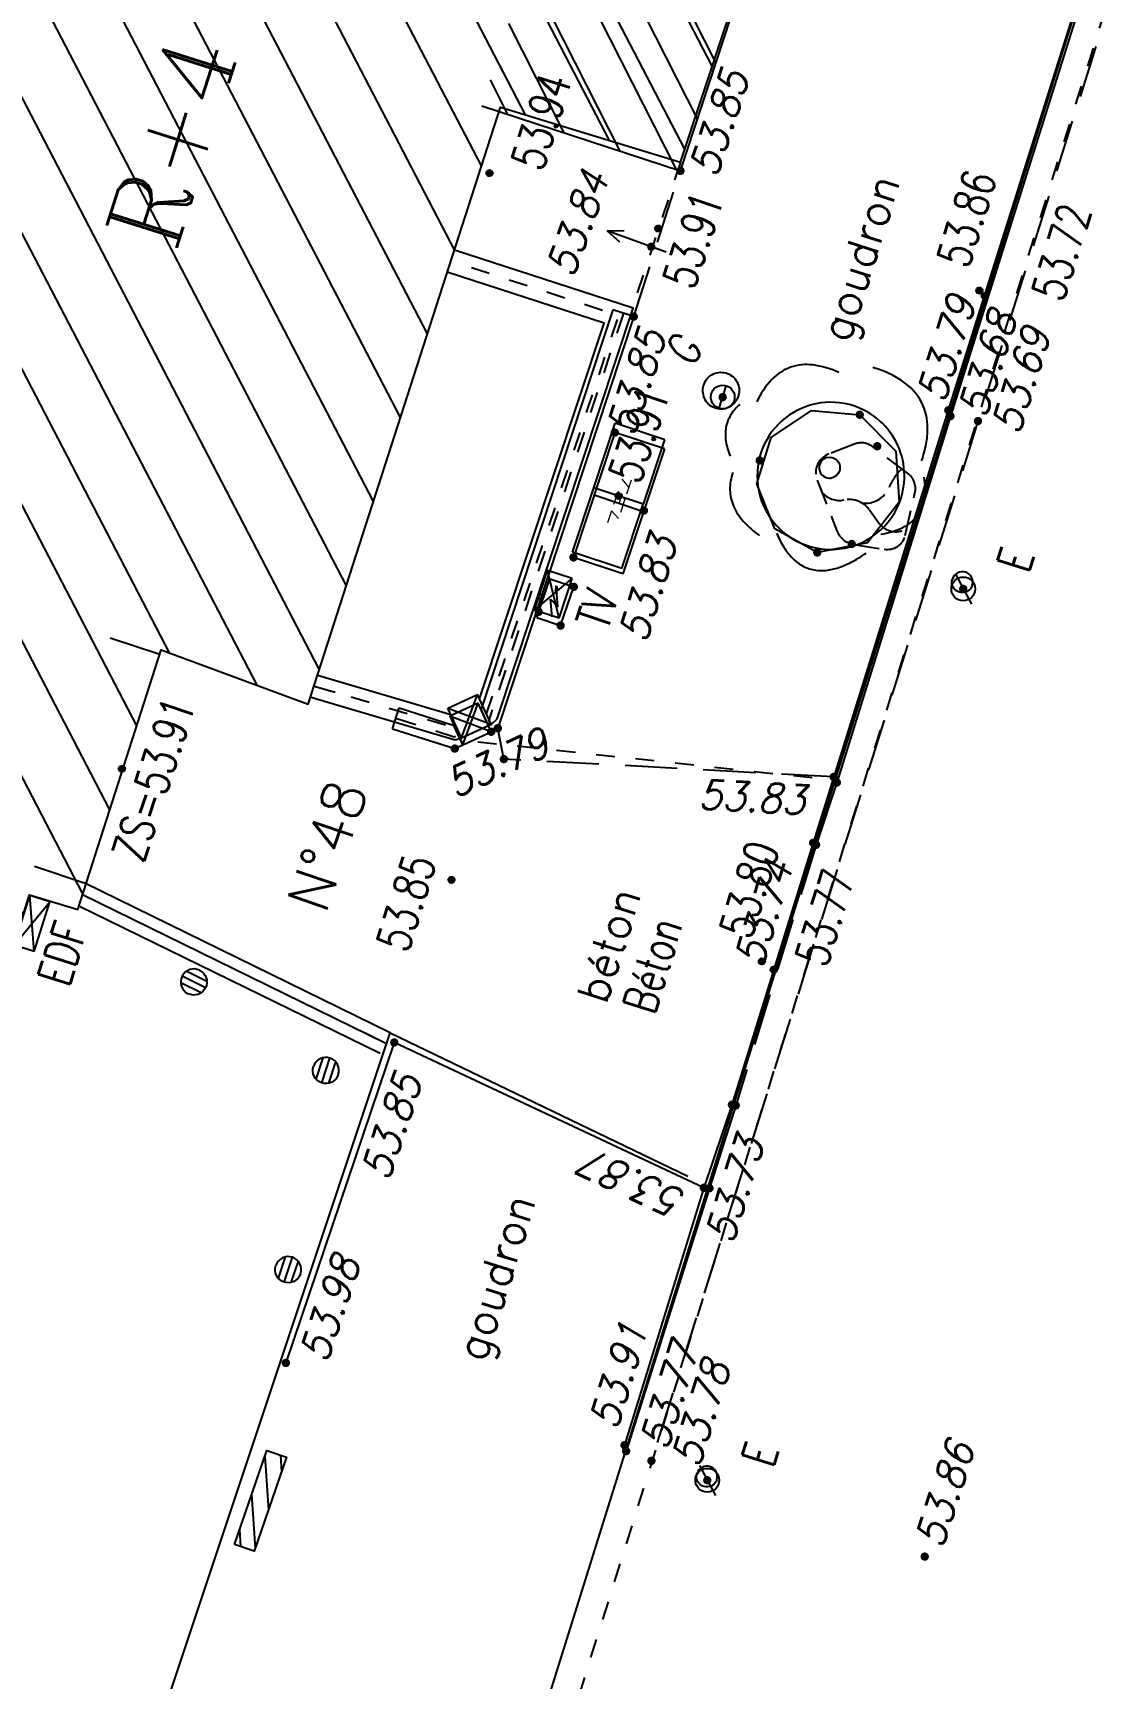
# Model space of a CAD drawing. Extents: x 661843 to 662062, y 6866352 to 6866909.
# Drawn here: x 661985.29 to 661995.61, y 6866789.71 to 6866805.46 of the extents above; entities that cross this region are included whole.
import ezdxf
from ezdxf.enums import TextEntityAlignment as Align

# ---------------------------------------------------------------- set-up
doc = ezdxf.new("R2010")
doc.units = 0
for name, pattern in [('CACHE', [0.375, 0.25, -0.125]), ('CONTINU', [0]), ('DISCONTINU', [0.75, 0.5, -0.25]), ('GRILLE', [0.4, 0.2, -0.2]), ('JSI_TCO', [1, 0.5, 0.5]), ('JSI_TIC', [0.2, 0.08, 0.01, -0.1, 0.01])]:
    doc.linetypes.add(name, pattern=pattern)
doc.layers.get('0').update_dxf_attribs({"linetype": 'CONTINUOUS'})
for name, color, linetype in [('ALTI', 140, 'CONTINUOUS'), ('BATI', 6, 'CONTINUOUS'), ('BORDURE', 7, 'CONTINU'), ('GEO_AEP_S', 4, 'CONTINUOUS'), ('GEO_ALTI-PIC', 7, 'CONTINUOUS'), ('GEO_ALTI-PIC_SEUILS', 1, 'CONTINUOUS'), ('GEO_ALTICOT', 7, 'CONTINUOUS'), ('GEO_BATI_DUR', 44, 'CONTINUOUS'), ('GEO_BATI_HACHURE', 44, 'CONTINUOUS'), ('GEO_BATI_NUMERO', 7, 'CONTINUOUS'), ('GEO_BATI_S', 44, 'CONTINUOUS'), ('GEO_BORDURE', 7, 'CONTINUOUS'), ('GEO_CHANGE_REVET', 252, 'DISCONTINU'), ('GEO_CHANGE_REVET_TEXTE', 252, 'CONTINUOUS'), ('GEO_EDF_S', 1, 'CONTINUOUS'), ('GEO_ENTREE', 7, 'DISCONTINU'), ('GEO_GDF_S', 30, 'CONTINUOUS'), ('GEO_MUR', 1, 'CONTINUOUS'), ('GEO_MUR_S', 7, 'CONTINUOUS'), ('GEO_ROCHER', 252, 'CACHE'), ('GEO_TEL_S', 6, 'CONTINUOUS'), ('GEO_TROTTOIR_BAS', 7, 'CONTINUOUS'), ('GEO_TROTTOIR_BATEAU', 7, 'DISCONTINU'), ('GEO_TROTTOIR_HAUT', 252, 'CONTINUOUS'), ('HACHURE', 7, 'CONTINUOUS'), ('LIMITE', 7, 'CONTINUOUS'), ('MOB', 6, 'CONTINUOUS'), ('OBJDIVERS', 104, 'CONTINUOUS'), ('OBJEAU', 4, 'CONTINUOUS'), ('OBJEDF', 240, 'CONTINUOUS'), ('OBJGAZ', 30, 'CONTINUOUS'), ('TEXTE', 7, 'CONTINUOUS'), ('VEGETATION', 3, 'CONTINUOUS'), ('VOIRIE', 7, 'CONTINUOUS')]:
    doc.layers.add(name, color=color, linetype=linetype)
doc.styles.add('7-2', font='romanc.shx', dxfattribs={"height": 0.7})
doc.styles.add('ROMANS', font='romans.shx', dxfattribs={"width": 0.95, "oblique": 13.5, "height": 5})
doc.styles.get("Standard").update_dxf_attribs({"font": 'romans.shx'})
doc.linetypes.add('JSI_MUG', pattern='A,0.0001,[130,jsi_form.shx,S=0.5,R=0,X=-0.125,Y=0],-0.75', length=0.7501)
doc.linetypes.add('JSI_MUR', pattern='A,1e-06,-0.5,[130,jsi_form.shx,S=0.7,R=315,X=0.05,Y=0],-0.5', length=1.000001)

# ---------------------------------------------------------------- blocks, each defined once
blk = doc.blocks.new('PTTOPO')
at = {"color": 0, "const_width": 0.04}
blk.add_lwpolyline([(0, 0.02, 1), (0, -0.02, 1)], format="xyb", close=True, dxfattribs=at)
at = {"color": 0}
blk.add_point((0, 0), dxfattribs=at)
at = {"layer": 'GEO_ALTICOT', "style": 'ROMANS', "oblique": 13.5, "width": 0.95}
blk.add_attdef('ALT', text='', height=0.28, dxfattribs=at).set_placement((0.1, -0.1), align=Align.TOP_LEFT)
blk = doc.blocks.new('P091', base_point=(30.25, 66))
blk.add_line((30.326, 66.076), (30.172, 65.922))
blk.add_circle((30.25, 66), 0.076)
blk = doc.blocks.new('P337')
for p, q in [((0, 1), (1, 1)), ((0, 1), (0, 0)), ((1, 1), (1, 0)), ((0.133, 0.423), (0.532, 0.713)), ((0.532, 0.713), (0.41, 0.338)), ((0.41, 0.338), (0.885, 0.683)), ((0.885, 0.683), (0.743, 0.637)), ((0.885, 0.683), (0.797, 0.562)), ((0, 0), (1, 0))]:
    blk.add_line(p, q)
at = {"flags": 128}
for points in [[(0.45, 1), (0.45, 1.28)], [(0.55, 1), (0.55, 1.28)]]:
    blk.add_lwpolyline(points, dxfattribs=at)
blk = doc.blocks.new('P385')
for p, q in [((0, 1), (1, 1)), ((0, 1), (0, 0)), ((0.5, 0), (0.5, 1)), ((1, 1), (1, 0)), ((0, 0), (1, 0))]:
    blk.add_line(p, q)
at = {"style": 'ROMANS', "oblique": 13.5, "width": 0.95}
blk.add_text('TEL', height=0.2, dxfattribs=at).set_placement((0.254, 0.413))
blk = doc.blocks.new('P800')
blk.add_line((-0.148, 0), (0.148, 0))
blk.add_circle((0.002, 0), 0.152)
blk = doc.blocks.new('P210')
at = {"layer": 'GEO_ROCHER', "linetype": 'CACHE'}
for p, q in [((0.525, 0.474), (0.088, 0.169)), ((0.968, 0.21), (0.804, 0.429)), ((0.818, -0.346), (0.987, 0.048)), ((0.001, -0.021), (0.031, -0.315)), ((0.371, -0.082), (0.266, -0.205)), ((0.215, -0.475), (0.649, -0.462))]:
    blk.add_line(p, q, dxfattribs=at)
for centre, radius, start, end in [((0.642, 0.308), 0.203, 36.7123, 124.9313), ((0.594, 0.275), 0.215, 144.1733, 206.9533), ((0.206, 0), 0.206, 124.9313, 185.91), ((0.193, 0.071), 0.235, 319.4796, 26.9533), ((0.837, 0.112), 0.163, 336.8774, 36.7123), ((0.667, 0.041), 0.252, 188.1633, 262.2943), ((0.209, -0.296), 0.179, 185.91, 271.7277), ((0.41, -0.328), 0.189, 139.4796, 230.284), ((0.559, -0.761), 0.557, 59.0334, 82.2943), ((0.643, -0.271), 0.191, 271.7277, 336.8774)]:
    blk.add_arc(centre, radius, start, end, dxfattribs=at)
blk = doc.blocks.new('P014', base_point=(17.75, 43.5))
for p, q in [((17.709, 43.699), (17.75, 43.799)), ((17.75, 43.399), (17.75, 43.799)), ((17.75, 43.799), (17.789, 43.699))]:
    blk.add_line(p, q)
blk = doc.blocks.new('P361')
for p, q in [((0, 0.999), (0.999, 0)), ((0, 0), (0.999, 0.999))]:
    blk.add_line(p, q)
at = {"flags": 128}
blk.add_lwpolyline([(0.999, 0), (0.999, 0.999), (0, 0.999), (0, 0)], close=True, dxfattribs=at)
blk = doc.blocks.new('$B_200')
at = {"color": 0, "linetype": 'BYBLOCK', "flags": 128}
for points in [[(0, -0.5, -0.414214), (-0.5, 0, -0.414214), (0, 0.5)], [(0, -0.5, 0.414214), (0.5, 0, 0.414214), (0, 0.5)]]:
    blk.add_lwpolyline(points, format="xyb", dxfattribs=at)
blk = doc.blocks.new('$B_220')
at = {"color": 0, "linetype": 'BYBLOCK', "flags": 128}
for points in [[(0.2972, 0.2716, 0.039633), (0.2729, 0.3437, 0.053426), (0.2409, 0.4008, 0.147584), (0.1538, 0.4704, 0.071882), (0.0987, 0.4828, 0.058066), (0.0359, 0.4803, 0.043501), (-0.0346, 0.4629, 0.032041), (-0.1128, 0.4306)], [(-0.195, 0.3513, 0.077685), (-0.3026, 0.3364, 0.115926), (-0.3794, 0.2917, 0.119307), (-0.4255, 0.2171, 0.082378), (-0.4409, 0.1128)], [(0.4613, -0.0462, 0.087593), (0.487, 0.0333, 0.096392), (0.4819, 0.1128, 0.080457), (0.446, 0.1922, 0.056881), (0.3794, 0.2716)], [(-0.4409, 0.0334, 0.03619), (-0.4742, -0.0436, 0.046233), (-0.4922, -0.1156, 0.121403), (-0.4819, -0.2447, 0.119181), (-0.4102, -0.354, 0.044648), (-0.3512, -0.4012, 0.034835), (-0.2769, -0.4434)], [(0.3794, -0.3641, 0.076898), (0.4306, -0.3193, 0.090424), (0.4613, -0.2646, 0.083207), (0.4715, -0.2001, 0.062964), (0.4613, -0.1256)], [(-0.1128, -0.4434, 0.078382), (0.005, -0.498, 0.113914), (0.1127, -0.503, 0.115194), (0.21, -0.4583, 0.080222), (0.2972, -0.3641)]]:
    blk.add_lwpolyline(points, format="xyb", dxfattribs=at)
blk = doc.blocks.new('$B_030')
at = {"color": 0, "linetype": 'BYBLOCK', "flags": 128}
for points in [[(0, 0), (0, 1)], [(0, 1), (1, 1)], [(0, 1), (1, 0)], [(0, 0), (1, 1)], [(1, 0), (1, 1)], [(0, 0), (1, 0)]]:
    blk.add_lwpolyline(points, dxfattribs=at)
blk = doc.blocks.new('$B_001')
at = {"color": 0, "linetype": 'BYBLOCK', "flags": 128}
for points in [[(0, 0), (0, 1)], [(0, 1), (1, 1)], [(1, 0), (1, 1)], [(0, 0), (1, 0)]]:
    blk.add_lwpolyline(points, dxfattribs=at)
blk = doc.blocks.new('$B_038')
at = {"color": 0, "linetype": 'BYBLOCK', "flags": 128}
blk.add_lwpolyline([(-0.5, 0.5), (0.5, 0.5), (0.5, -0.5), (-0.5, -0.5)], close=True, dxfattribs=at)
for points in [[(-0.344, 0.5), (-0.5, 0.188)], [(0.031, 0.5), (-0.469, -0.5)], [(0.438, 0.5), (-0.062, -0.5)], [(0.5, -0.188), (0.344, -0.5)]]:
    blk.add_lwpolyline(points, dxfattribs=at)
blk = doc.blocks.new('$B_202')
at = {"color": 0, "linetype": 'BYBLOCK', "flags": 128}
for points in [[(0, -0.5, -0.4142136), (-0.5, 0, -0.4142136), (0, 0.5)], [(0, -0.5, 0.4142136), (0.5, 0, 0.4142136), (0, 0.5)]]:
    blk.add_lwpolyline(points, format="xyb", dxfattribs=at)
for points in [[(-0.5, 0), (0.5, 0)], [(-0.4297, 0.25), (0.4297, 0.25)], [(0.4297, -0.25), (-0.4297, -0.25)]]:
    blk.add_lwpolyline(points, dxfattribs=at)
blk = doc.blocks.new('$B_170')
at = {"color": 0, "linetype": 'BYBLOCK', "flags": 128}
for points in [[(-0.5, 0), (-0.5, 1)], [(0.5, 0), (0.5, 1)]]:
    blk.add_lwpolyline(points, dxfattribs=at)
blk = doc.blocks.new('$B_210')
at = {"linetype": 'CONTINUOUS'}
blk.add_hatch(color=0, dxfattribs=at).paths.add_polyline_path([(0, -0.5, -1), (0, 0.5, -1)])
at = {"color": 0, "linetype": 'BYBLOCK', "flags": 128}
blk.add_lwpolyline([(0, -0.5, -1), (0, 0.5, -1)], format="xyb", close=True, dxfattribs=at)

msp = doc.modelspace()

# ---------------------------------------------------------------- hatches: boundary and pattern name
at = {"layer": 'GEO_BATI_HACHURE'}
h = msp.add_hatch(dxfattribs=at)
h.set_pattern_fill('_U', color=256, scale=0.4, angle=116.8693, style=0, pattern_type=0)
h.set_pattern_definition([(116.869284319, (0, 0), (-0.356815978825, -0.180782624317), [])])
h.paths.add_polyline_path([(661991.484, 6866804.137), (661992.987, 6866808.727), (661991.086, 6866809.35), (661989.583, 6866804.759)])
at = {"layer": 'HACHURE'}
h = msp.add_hatch(dxfattribs=at)
h.set_pattern_fill('_USER', color=256, scale=0.6, angle=117.4714, style=0, pattern_type=0)
h.set_pattern_definition([(117.47135257, (50261.49716, 6738626.0907), (-0.5323449557, -0.2767830344), [])])
edge = h.paths.add_edge_path()
edge.add_line((661974.825, 6866788.029), (661978.784, 6866786.686))
edge.add_line((661978.784, 6866786.686), (661986.451, 6866810.961))
edge.add_line((661974.825, 6866788.029), (661973.862, 6866785.188))
edge.add_line((661973.862, 6866785.188), (661980.722, 6866782.861))
edge.add_line((661980.722, 6866782.861), (661985.252, 6866797.204))
edge.add_line((661985.252, 6866797.204), (661985.716, 6866797.066))
edge.add_line((661985.716, 6866797.066), (661986.514, 6866799.551))
edge.add_line((661986.514, 6866799.551), (661987.919, 6866799.031))
edge.add_line((661987.919, 6866799.031), (661989.761, 6866804.746))
edge.add_line((661989.761, 6866804.746), (661991.484, 6866804.221))
edge.add_line((661991.484, 6866804.221), (661993.005, 6866808.812))
edge.add_line((661993.005, 6866808.812), (661986.451, 6866810.961))

# ---------------------------------------------------------------- linework, layer by layer
at = {"layer": 'BATI', "elevation": 57.333, "flags": 128}
msp.add_lwpolyline([(661974.825, 6866788.029), (661973.862, 6866785.188), (661980.722, 6866782.861), (661985.252, 6866797.204), (661985.716, 6866797.066), (661986.514, 6866799.551), (661987.919, 6866799.031), (661989.761, 6866804.746), (661991.484, 6866804.221), (661993.005, 6866808.812), (661986.451, 6866810.961)], dxfattribs=at)
at = {"layer": 'BORDURE', "linetype": 'JSI_TCO', "ltscale": 2, "elevation": 57.333, "flags": 128}
msp.add_lwpolyline([(661972.128, 6866782.752), (661979.459, 6866780.149, 0.042442), (661979.817, 6866780.057, 0.032996), (661980.233, 6866780.015, 0.025573), (661980.709, 6866780.022, 0.020019), (661981.243, 6866780.079, 0.024759), (661982.143, 6866780.255, 0.035188), (661983.484, 6866780.69, 0.023857), (661984.058, 6866780.954, 0.022206), (661984.625, 6866781.281, 0.019046), (661985.145, 6866781.642, 0.017464), (661985.659, 6866782.056, 0.017251), (661986.541, 6866782.874, 0.022905), (661987.632, 6866784.063, 0.019367), (661988.173, 6866784.759, 0.021447), (661988.63, 6866785.461, 0.026933), (661989.049, 6866786.263, 0.01122), (661989.481, 6866787.266, 0.008268), (661989.642, 6866787.686, 0.011215), (661989.766, 6866788.052), (661995.958, 6866807.887)], format="xyb", dxfattribs=at)
msp.add_lwpolyline([(661993.099, 6866801.899, 0.57612), (661992.244, 6866801.03, 0.727119), (661993.583, 6866800.969, 0.44587)], format="xyb", close=True, dxfattribs=at)
msp.add_lwpolyline([(661984.526, 6866783.355), (661985.768, 6866787.067), (661988.706, 6866795.885), (661991.554, 6866794.511)], dxfattribs=at)
at = {"layer": 'GEO_BATI_DUR'}
for p, q in [((661991.484, 6866804.137, 53.851), (661992.987, 6866808.727, 53.866)), ((661989.583, 6866804.759, 53.851), (661991.484, 6866804.137, 53.851))]:
    msp.add_line(p, q, dxfattribs=at)
at = {"layer": 'GEO_BORDURE'}
for points in [[(661992.794, 6866800.483, 53.816), (661992.389, 6866800.709, 53.817), (661992.216, 6866801.14, 53.819), (661992.352, 6866801.583, 53.82), (661992.738, 6866801.843, 53.821), (661993.2, 6866801.802, 53.822), (661993.546, 6866801.454, 53.82), (661993.577, 6866800.964, 53.819), (661993.276, 6866800.576, 53.818), (661992.794, 6866800.483, 53.816)], [(661991.708, 6866794.401, 53.871), (661988.745, 6866795.792, 53.853), (661987.707, 6866792.724, 53.982)]]:
    msp.add_polyline3d(points, dxfattribs=at)
at = {"layer": 'GEO_CHANGE_REVET'}
for points in [[(662023.086, 6866892.903, 52.663), (662019.468, 6866881.457, 52.781), (662016.691, 6866872.593, 52.867), (662012.998, 6866860.928, 53.004), (662009.927, 6866851.162, 53.095), (662006.539, 6866840.426, 53.237), (662003.947, 6866832.234, 53.341), (662000.666, 6866821.821, 53.457), (661997.257, 6866811.051, 53.582), (661994.332, 6866801.741, 53.688), (661991.206, 6866791.787, 53.782)], [(661992.951, 6866798.334, 53.828), (661989.794, 6866798.505, 53.788), (661989.736, 6866798.8, 53.814)]]:
    msp.add_polyline3d(points, dxfattribs=at)
at = {"layer": 'GEO_ENTREE'}
msp.add_polyline3d([(661991.037, 6866802.741, 53.851), (661991.484, 6866804.137, 53.851)], dxfattribs=at)
at = {"layer": 'GEO_MUR'}
for p, q in [((661991.037, 6866802.741, 53.851), (661990.838, 6866802.807, 53.851)), ((661988.728, 6866798.796), (661988.792, 6866798.996)), ((661989.673, 6866798.767, 53.851), (661989.575, 6866798.983, 53.851)), ((661989.401, 6866798.642), (661989.313, 6866798.832))]:
    msp.add_line(p, q, dxfattribs=at)
at = {"layer": 'GEO_MUR', "elevation": 53.851, "flags": 128}
msp.add_lwpolyline([(661990.838, 6866802.807), (661989.575, 6866798.983)], dxfattribs=at)
at = {"layer": 'GEO_MUR', "flags": 128}
for points in [[(661988.792, 6866798.996), (661989.31, 6866798.831), (661989.313, 6866798.832)], [(661988.728, 6866798.796), (661989.324, 6866798.606), (661989.401, 6866798.642)]]:
    msp.add_lwpolyline(points, dxfattribs=at)
at = {"layer": 'GEO_MUR'}
msp.add_polyline3d([(661991.037, 6866802.741, 53.851), (661989.736, 6866798.8, 53.814), (661989.673, 6866798.767, 53.806)], dxfattribs=at)
at = {"layer": 'GEO_MUR_S', "linetype": 'GRILLE', "elevation": 53.851, "flags": 128}
msp.add_lwpolyline([(661990.938, 6866802.774), (661989.649, 6866798.873), (661989.64, 6866798.867)], dxfattribs=at)
at = {"layer": 'GEO_MUR_S', "linetype": 'GRILLE', "flags": 128}
msp.add_lwpolyline([(661988.76, 6866798.896), (661989.317, 6866798.719), (661989.357, 6866798.737)], dxfattribs=at)
at = {"layer": 'GEO_TROTTOIR_BAS'}
for points in [[(661997.256, 6866811.895, 53.55), (661997.072, 6866811.338, 53.556), (661994.068, 6866801.789, 53.678), (661992.981, 6866798.281, 53.699), (661992.782, 6866797.685, 53.709)], [(661992.013, 6866795.189, 53.726), (661991.762, 6866794.397, 53.731), (661990.964, 6866791.88, 53.769)]]:
    msp.add_polyline3d(points, dxfattribs=at)
at = {"layer": 'GEO_TROTTOIR_BATEAU'}
msp.add_polyline3d([(661992.782, 6866797.685, 53.709), (661992.013, 6866795.189, 53.726)], dxfattribs=at)
at = {"layer": 'GEO_TROTTOIR_HAUT'}
msp.add_polyline3d([(662010.625, 6866854.346, 53.11), (662009.626, 6866851.261, 53.143), (662008.768, 6866848.493, 53.167), (662008.586, 6866847.875, 53.245), (662006.94, 6866842.748, 53.324), (662006.743, 6866842.084, 53.245), (662006.265, 6866840.533, 53.262), (662005.962, 6866839.542, 53.255), (662005.681, 6866838.736, 53.367), (662003.671, 6866832.311, 53.445), (662001.454, 6866825.335, 53.523), (662001.244, 6866824.668, 53.442), (662000.402, 6866821.971, 53.471), (662000.105, 6866821.12, 53.559), (661999.773, 6866820.008, 53.584), (661999.576, 6866819.359, 53.507), (661997.186, 6866811.936, 53.599), (661997.049, 6866811.358, 53.658), (661994.048, 6866801.844, 53.788), (661992.951, 6866798.334, 53.828), (661992.754, 6866797.703, 53.738), (661991.977, 6866795.196, 53.76), (661991.708, 6866794.401, 53.871), (661990.949, 6866791.936, 53.91)], dxfattribs=at)
at = {"layer": 'LIMITE', "linetype": 'JSI_MUG', "ltscale": 0.22}
for p, q in [((661987.968, 6866799.207, 111.336), (661988.179, 6866799.145, 111.336)), ((661988.658, 6866795.786, 111.276), (661988.46, 6866795.883, 111.273))]:
    msp.add_line(p, q, dxfattribs=at)
at = {"layer": 'LIMITE', "linetype": 'JSI_TCO', "ltscale": 2}
msp.add_line((661988.609, 6866795.687, 111.276), (661985.727, 6866797.098, 111.241), dxfattribs=at)
at = {"layer": 'LIMITE', "linetype": 'JSI_TIC', "ltscale": 2, "elevation": 57.333, "flags": 128}
for points in [[(661989.629, 6866798.937), (661990.893, 6866802.75), (661989.286, 6866803.273)], [(661987.968, 6866799.207), (661989.346, 6866798.801)]]:
    msp.add_lwpolyline(points, dxfattribs=at)
at = {"layer": 'LIMITE', "linetype": 'JSI_TCO', "ltscale": 2, "elevation": 57.333, "flags": 128}
for points in [[(661989.729, 6866798.889), (661991.032, 6866802.821), (661989.32, 6866803.377)], [(661989.561, 6866799.083), (661990.754, 6866802.68), (661989.252, 6866803.168)], [(661987.999, 6866799.313), (661989.285, 6866798.933)], [(661987.937, 6866799.102), (661989.329, 6866798.691)], [(661989.329, 6866798.691), (661989.389, 6866798.708), (661989.674, 6866798.84), (661989.729, 6866798.889)], [(661988.706, 6866795.885), (661985.776, 6866797.319)]]:
    msp.add_lwpolyline(points, dxfattribs=at)
at = {"layer": 'LIMITE', "linetype": 'JSI_MUR', "ltscale": 0.22, "elevation": 57.333, "flags": 128}
msp.add_lwpolyline([(661988.658, 6866795.786), (661985.761, 6866797.204)], dxfattribs=at)
at = {"layer": 'VOIRIE', "linetype": 'JSI_TIC', "ltscale": 2, "elevation": 57.333, "flags": 128}
msp.add_lwpolyline([(661972.037, 6866782.498), (661979.369, 6866779.894, 0.041934), (661979.766, 6866779.792, 0.033389), (661980.223, 6866779.745, 0.025449), (661980.723, 6866779.752, 0.020159), (661981.282, 6866779.812, 0.0246), (661982.208, 6866779.993, 0.035163), (661983.585, 6866780.44, 0.023841), (661984.181, 6866780.714, 0.022244), (661984.77, 6866781.054, 0.019025), (661985.306, 6866781.425, 0.017485), (661985.835, 6866781.852, 0.017279), (661986.731, 6866782.682, 0.022949), (661987.839, 6866783.889, 0.019388), (661988.393, 6866784.604, 0.021411), (661988.863, 6866785.324, 0.026912), (661989.295, 6866786.151, 0.011311), (661989.733, 6866787.17, 0.008283), (661989.897, 6866787.598, 0.011169), (661990.024, 6866787.972), (661996.216, 6866807.806)], format="xyb", dxfattribs=at)
for points in [[(661991.484, 6866804.221), (661991.025, 6866802.829)], [(661992.745, 6866798.325), (661989.329, 6866798.691)]]:
    msp.add_lwpolyline(points, dxfattribs=at)

# ---------------------------------------------------------------- block references
at = {"layer": 'ALTI', "linetype": 'CONTINUOUS'}
for p, xscale, yscale, rotation in [((661989.656, 6866804.115, 57.333), 0.059999999972024, 0.059999999972024, 72.13971987824043), ((661991.271, 6866803.585, 57.333), 0.0599999997014406, 0.0599999997014406, 251.7220109493319), ((661994.345, 6866802.99, 57.333), 0.0600000001989151, 0.0600000001989151, 72.66241303996846), ((661994.397, 6866802.939, 57.333), 0.0600000001989151, 0.0600000001989151, 72.66241303996846), ((661990.892, 6866801.024, 57.333), 0.060000000108722, 0.060000000108722, 71.65920726376787), ((661989.292, 6866797.348, 57.333), 0.0599999999224484, 0.0599999999224484, 173.8850556540712), ((661992.264, 6866796.568, 57.333), 0.0600000001989151, 0.0600000001989151, 72.66241303996846), ((661992.377, 6866796.489, 57.333), 0.0600000001989151, 0.0600000001989151, 72.66241303996846)]:
    msp.add_blockref('$B_210', p, dxfattribs=dict(at, xscale=xscale, yscale=yscale, rotation=rotation))
at = {"layer": 'BATI', "linetype": 'CONTINUOUS'}
for name, xscale, yscale, rotation in [('$B_170', 2.303800000228641, 0.5000000000742785, 71.69432522317392), ('$B_210', 0.0600000001737619, 0.0600000001737619, 71.69432524837494)]:
    msp.add_blockref(name, (661986.138, 6866798.412, 57.333), dxfattribs=dict(at, xscale=xscale, yscale=yscale, rotation=rotation))
at = {"layer": 'GEO_AEP_S', "xscale": 1.500000000352685, "yscale": 1.500000000352685, "zscale": 1.500000000352685, "rotation": 72.90000000290615}
for p in [(661994.191, 6866800.134, 53.727), (661991.741, 6866791.601, 53.823)]:
    msp.add_blockref('P091', p, dxfattribs=at)
at = {"layer": 'GEO_ALTI-PIC'}
ref = msp.add_blockref('PTTOPO', (661991.484, 6866804.137, 53.851), dxfattribs=at)
ref.add_attrib('ALT', '53.85', dxfattribs={"layer": 'GEO_ALTICOT', "height": 0.28, "rotation": 71.8693, "style": 'ROMANS', "oblique": 13.5, "width": 0.95}).set_placement((661991.562, 6866804.151, 53.851), align=Align.TOP_LEFT)
ref = msp.add_blockref('PTTOPO', (661994.048, 6866801.844, 53.788), dxfattribs=at)
ref.add_attrib('ALT', '53.79', dxfattribs={"layer": 'GEO_ALTICOT', "height": 0.28, "rotation": 72.6458, "style": 'ROMANS', "oblique": 13.5, "width": 0.95}).set_placement((661993.743, 6866801.988, 53.788), align=Align.TOP_LEFT)
ref = msp.add_blockref('PTTOPO', (661991.037, 6866802.741, 53.851), dxfattribs=at)
ref.add_attrib('ALT', '53.85', dxfattribs={"layer": 'GEO_ALTICOT', "height": 0.28, "rotation": 72.2637, "style": 'ROMANS', "oblique": 13.5, "width": 0.95}).set_placement((661990.773, 6866801.669, 53.851), align=Align.TOP_LEFT)
ref = msp.add_blockref('PTTOPO', (661994.068, 6866801.789, 53.678), dxfattribs=at)
ref.add_attrib('ALT', '53.68', dxfattribs={"layer": 'GEO_ALTICOT', "height": 0.28, "rotation": 72.794, "style": 'ROMANS', "oblique": 13.5, "width": 0.95}).set_placement((661994.139, 6866801.841, 53.678), align=Align.TOP_LEFT)
ref = msp.add_blockref('PTTOPO', (661994.332, 6866801.741, 53.688), dxfattribs=at)
ref.add_attrib('ALT', '53.69', dxfattribs={"layer": 'GEO_ALTICOT', "height": 0.28, "rotation": 72.5662, "style": 'ROMANS', "oblique": 13.5, "width": 0.95}).set_placement((661994.457, 6866801.685, 53.688), align=Align.TOP_LEFT)
for p in [(661991.888, 6866801.97, 53.812), (661993.2, 6866801.802, 53.822), (661990.856, 6866801.631, 53.834), (661993.368, 6866801.5, 53.816), (661992.243, 6866801.364, 53.825), (661993.123, 6866800.565, 53.798), (661990.46, 6866800.436, 53.824), (661992.794, 6866800.483, 53.816), (661990.463, 6866800.154, 53.845), (661994.191, 6866800.134, 53.727), (661990.127, 6866799.915, 53.853), (661990.337, 6866799.784, 53.844), (661989.736, 6866798.8, 53.814), (661989.673, 6866798.767, 53.806), (661989.794, 6866798.505, 53.788), (661992.981, 6866798.281, 53.699), (661992.782, 6866797.685, 53.709), (661991.977, 6866795.196, 53.76), (661991.762, 6866794.397, 53.731), (661991.741, 6866791.601, 53.823)]:
    msp.add_blockref('PTTOPO', p, dxfattribs=at)
ref = msp.add_blockref('PTTOPO', (661991.134, 6866800.885, 53.832), dxfattribs=at)
ref.add_attrib('ALT', '53.83', dxfattribs={"layer": 'GEO_ALTICOT', "height": 0.28, "rotation": 72.9, "style": 'ROMANS', "oblique": 13.5, "width": 0.95}).set_placement((661990.888, 6866799.691, 53.832), align=Align.TOP_LEFT)
ref = msp.add_blockref('PTTOPO', (661989.324, 6866798.606, 53.792), dxfattribs=at)
ref.add_attrib('ALT', '53.79', dxfattribs={"layer": 'GEO_ALTICOT', "height": 0.28, "rotation": 24.8103, "style": 'ROMANS', "oblique": 13.5, "width": 0.95}).set_placement((661989.208, 6866798.383, 53.792), align=Align.TOP_LEFT)
ref = msp.add_blockref('PTTOPO', (661992.951, 6866798.334, 53.828), dxfattribs=at)
ref.add_attrib('ALT', '53.83', dxfattribs={"layer": 'GEO_ALTICOT', "height": 0.28, "rotation": 356.8964, "style": 'ROMANS', "oblique": 13.5, "width": 0.95}).set_placement((661991.666, 6866798.31, 53.828), align=Align.TOP_LEFT)
ref = msp.add_blockref('PTTOPO', (661992.754, 6866797.703, 53.738), dxfattribs=at)
ref.add_attrib('ALT', '53.74', dxfattribs={"layer": 'GEO_ALTICOT', "height": 0.28, "rotation": 72.7798, "style": 'ROMANS', "oblique": 13.5, "width": 0.95}).set_placement((661991.996, 6866796.581, 53.738), align=Align.TOP_LEFT)
ref = msp.add_blockref('PTTOPO', (661988.745, 6866795.792, 53.853), dxfattribs=at)
ref.add_attrib('ALT', '53.85', dxfattribs={"layer": 'GEO_ALTICOT', "height": 0.28, "rotation": 71.3005, "style": 'ROMANS', "oblique": 13.5, "width": 0.95}).set_placement((661988.423, 6866794.548, 53.853), align=Align.TOP_LEFT)
ref = msp.add_blockref('PTTOPO', (661992.013, 6866795.189, 53.726), dxfattribs=at)
ref.add_attrib('ALT', '53.73', dxfattribs={"layer": 'GEO_ALTICOT', "height": 0.28, "rotation": 72.4661, "style": 'ROMANS', "oblique": 13.5, "width": 0.95}).set_placement((661991.715, 6866793.938, 53.726), align=Align.TOP_LEFT)
ref = msp.add_blockref('PTTOPO', (661991.708, 6866794.401, 53.871), dxfattribs=at)
ref.add_attrib('ALT', '53.87', dxfattribs={"layer": 'GEO_ALTICOT', "height": 0.28, "rotation": 154.841, "style": 'ROMANS', "oblique": 13.5, "width": 0.95}).set_placement((661991.436, 6866794.095, 53.871), align=Align.TOP_LEFT)
ref = msp.add_blockref('PTTOPO', (661987.707, 6866792.724, 53.982), dxfattribs=at)
ref.add_attrib('ALT', '53.98', dxfattribs={"layer": 'GEO_ALTICOT', "height": 0.28, "rotation": 71.3005, "style": 'ROMANS', "oblique": 13.5, "width": 0.95}).set_placement((661987.832, 6866792.804, 53.982), align=Align.TOP_LEFT)
ref = msp.add_blockref('PTTOPO', (661990.949, 6866791.936, 53.91), dxfattribs=at)
ref.add_attrib('ALT', '53.91', dxfattribs={"layer": 'GEO_ALTICOT', "height": 0.28, "rotation": 72.8742, "style": 'ROMANS', "oblique": 13.5, "width": 0.95}).set_placement((661990.606, 6866792.156, 53.91), align=Align.TOP_LEFT)
ref = msp.add_blockref('PTTOPO', (661990.964, 6866791.88, 53.769), dxfattribs=at)
ref.add_attrib('ALT', '53.77', dxfattribs={"layer": 'GEO_ALTICOT', "height": 0.28, "rotation": 72.4071, "style": 'ROMANS', "oblique": 13.5, "width": 0.95}).set_placement((661991.089, 6866791.963, 53.769), align=Align.TOP_LEFT)
ref = msp.add_blockref('PTTOPO', (661991.206, 6866791.787, 53.782), dxfattribs=at)
ref.add_attrib('ALT', '53.78', dxfattribs={"layer": 'GEO_ALTICOT', "height": 0.28, "rotation": 72.5662, "style": 'ROMANS', "oblique": 13.5, "width": 0.95}).set_placement((661991.393, 6866791.795, 53.782), align=Align.TOP_LEFT)
ref = msp.add_blockref('PTTOPO', (661993.822, 6866790.87, 53.864), dxfattribs=at)
ref.add_attrib('ALT', '53.86', dxfattribs={"layer": 'GEO_ALTICOT', "height": 0.28, "rotation": 72.2014, "style": 'ROMANS', "oblique": 13.5, "width": 0.95}).set_placement((661993.724, 6866791.023, 53.864), align=Align.TOP_LEFT)
at = {"layer": 'GEO_ALTI-PIC_SEUILS'}
ref = msp.add_blockref('PTTOPO', (661991.205, 6866803.41, 53.842), dxfattribs=at)
ref.add_attrib('ALT', '53.84', dxfattribs={"layer": 'GEO_ALTICOT', "height": 0.28, "rotation": 70.0782, "style": 'ROMANS', "oblique": 13.5, "width": 0.95}).set_placement((661990.193, 6866803.199, 53.842), align=Align.TOP_LEFT)
at = {"layer": 'GEO_BATI_S', "xscale": 0.299999999934296, "yscale": 0.299999999934296, "rotation": 114.5996151815382}
msp.add_blockref('P361', (661989.673, 6866798.767, 53.806), dxfattribs=at)
at = {"layer": 'GEO_EDF_S', "xscale": 0.3910248712951258, "yscale": 0.2409446220844984, "rotation": 71.1711923271513}
msp.add_blockref('P337', (661990.337, 6866799.784, 53.844), dxfattribs=at)
at = {"layer": 'GEO_ENTREE', "xscale": 1.499999999701116, "yscale": 1.499999999701116, "zscale": 1.499999999701116, "rotation": 70.07820800000505}
msp.add_blockref('P014', (661991.205, 6866803.41, 53.842), dxfattribs=at)
at = {"layer": 'GEO_GDF_S', "xscale": 0.7499999997312667, "yscale": 0.7499999997312667, "zscale": 0.7499999997312667, "rotation": 72.89999999244598}
msp.add_blockref('P800', (661991.888, 6866801.97, 53.812), dxfattribs=at)
at = {"layer": 'GEO_ROCHER', "xscale": 0.9663219338616561, "rotation": 75.32524566385158}
msp.add_blockref('P210', (661993.123, 6866800.565, 53.798), dxfattribs=at)
at = {"layer": 'GEO_TEL_S', "xscale": 1.259063084163288, "yscale": 0.4991661952808499, "rotation": 251.6729798057759}
msp.add_blockref('P385', (661990.856, 6866801.631, 53.834), dxfattribs=at)
at = {"layer": 'LIMITE', "linetype": 'CONTINUOUS', "xscale": 0.3136637692433236, "yscale": 0.3136999999040568, "rotation": 24.80953399650626}
msp.add_blockref('$B_030', (661989.389, 6866798.708, 57.333), dxfattribs=at)
at = {"layer": 'MOB', "linetype": 'CONTINUOUS'}
for name, p, xscale, yscale, rotation in [('$B_202', (661986.827, 6866796.371, 57.333), 0.2500000001725531, 0.2500000001725531, 153.9162164534537), ('$B_202', (661988.09, 6866795.524, 57.333), 0.2499999998531956, 0.2499999998531956, 71.57022242242871), ('$B_202', (661987.73, 6866793.617, 57.333), 0.2499999998531956, 0.2499999998531956, 71.57022242242871), ('$B_038', (661987.464, 6866791.404, 57.333), 0.950993590749777, 0.1999999996568045, 70.9716078703921)]:
    msp.add_blockref(name, p, dxfattribs=dict(at, xscale=xscale, yscale=yscale, rotation=rotation))
at = {"layer": 'OBJDIVERS', "linetype": 'CONTINUOUS'}
for name, p, xscale, yscale, rotation in [('$B_001', (661991.129, 6866800.946, 57.333), 0.6500078306990567, 0.5000000000742785, 71.66381133410987), ('$B_001', (661990.924, 6866800.329, 57.333), 0.6499433204818387, 0.5000000000742785, 71.65271748618413), ('$B_030', (661990.323, 6866799.853, 57.333), 0.3999847248564372, 0.2499999995714944, 71.65478040488958)]:
    msp.add_blockref(name, p, dxfattribs=dict(at, xscale=xscale, yscale=yscale, rotation=rotation))
at = {"layer": 'OBJEAU', "linetype": 'CONTINUOUS', "xscale": 0.2000000004476619, "yscale": 0.2000000004476619, "rotation": 72.66241293918351}
for p in [(661994.182, 6866800.199, 57.333), (661991.737, 6866791.636, 57.333)]:
    msp.add_blockref('$B_200', p, dxfattribs=at)
at = {"layer": 'OBJEDF', "linetype": 'CONTINUOUS', "xscale": 0.4999755594062925, "yscale": 0.1999999996568045, "rotation": 72.4684729195245}
msp.add_blockref('$B_030', (661985.298, 6866796.662, 57.333), dxfattribs=at)
at = {"layer": 'OBJGAZ', "linetype": 'CONTINUOUS', "xscale": 0.3500000001975408, "yscale": 0.3500000001975408, "rotation": 232.1662152482309}
msp.add_blockref('$B_200', (661991.871, 6866802.033, 57.333), dxfattribs=at)
at = {"layer": 'VEGETATION', "linetype": 'CONTINUOUS'}
for name, xscale, yscale, rotation in [('$B_220', 1.99999999990036, 1.99999999990036, 188.6192913116705), ('$B_200', 0.199999999971911, 0.199999999971911, 188.6192913664279)]:
    msp.add_blockref(name, (661992.911, 6866801.295, 57.333), dxfattribs=dict(at, xscale=xscale, yscale=yscale, rotation=rotation))

# ---------------------------------------------------------------- texts
at = {"layer": 'ALTI', "linetype": 'CONTINUOUS', "width": 0.75}
for s, rotation, p in [('53.94', 72.1397, (661989.858, 6866804.219, 57.333)), ('53.72', 72.6624, (661994.841, 6866802.965, 57.333)), ('53.77', 72.6624, (661992.577, 6866796.594, 57.333))]:
    msp.add_text(s, height=0.32, rotation=rotation, dxfattribs=at).set_placement(p, align=Align.TOP_LEFT)
for s, p in [('53.86', (661994.24, 6866803.191, 57.333)), ('53.80', (661992.159, 6866796.768, 57.333))]:
    msp.add_text(s, height=0.32, rotation=72.6624, dxfattribs=at).set_placement(p)
for s, rotation, p in [('53.91', 71.722, (661991.903, 6866803.865, 57.333)), ('53.85', 72.6624, (661989.15, 6866797.524, 57.333))]:
    msp.add_text(s, height=0.32, rotation=rotation, dxfattribs=at).set_placement(p, align=Align.RIGHT)
msp.add_text('53.91', height=0.32, rotation=71.6592, dxfattribs=at).set_placement((661990.942, 6866801.176, 57.333), align=Align.MIDDLE_LEFT)
at = {"layer": 'BATI', "style": '7-2'}
msp.add_text('R+4', height=0.7, rotation=72.4839, dxfattribs=at).set_placement((661986.643, 6866803.344, 57.333))
at = {"layer": 'BATI', "linetype": 'CONTINUOUS', "width": 0.75}
msp.add_text('ZS=53.91', height=0.32, rotation=71.6943, dxfattribs=at).set_placement((661986.29, 6866798.362, 57.333), align=Align.TOP_CENTER)
at = {"layer": 'GEO_BATI_NUMERO'}
msp.add_text('N°48', height=0.4, rotation=71.145, dxfattribs=at).set_placement((661988.088, 6866797.011))
at = {"layer": 'GEO_CHANGE_REVET_TEXTE', "char_height": 0.3, "attachment_point": 1, "rotation": 72.45}
for s, insert, width in [('goudron', (661992.811, 6866802.57), 12.04286), ('béton', (661990.486, 6866796.236), 11.76368), ('goudron', (661989.325, 6866792.81), 12.04286)]:
    msp.add_mtext(s, dxfattribs=dict(at, insert=insert, width=width))
at = {"layer": 'OBJDIVERS', "linetype": 'CONTINUOUS', "width": 0.75}
msp.add_text('TV', height=0.32, rotation=71.6592, dxfattribs=at).set_placement((661990.537, 6866799.992, 57.333), align=Align.TOP_CENTER)
at = {"layer": 'OBJEAU', "linetype": 'CONTINUOUS', "width": 0.75}
for p in [(661994.508, 6866800.369, 57.333), (661992.063, 6866791.806, 57.333)]:
    msp.add_text('E', height=0.32, rotation=72.6624, dxfattribs=at).set_placement(p, align=Align.TOP_LEFT)
at = {"layer": 'OBJEDF', "linetype": 'CONTINUOUS', "width": 0.75}
msp.add_text('EDF', height=0.32, rotation=72.4714, dxfattribs=at).set_placement((661985.414, 6866796.691, 57.333), align=Align.TOP_CENTER)
at = {"layer": 'OBJGAZ', "linetype": 'CONTINUOUS', "width": 0.75}
msp.add_text('G', height=0.32, rotation=52.1662, dxfattribs=at).set_placement((661991.713, 6866802.423, 57.333), align=Align.RIGHT)
at = {"layer": 'TEXTE', "linetype": 'CONTINUOUS', "width": 0.75}
msp.add_text('Béton', height=0.32, rotation=72.6624, dxfattribs=at).set_placement((661991.217, 6866796.531, 57.333), align=Align.MIDDLE_CENTER)

doc.saveas('drawing.dxf')
